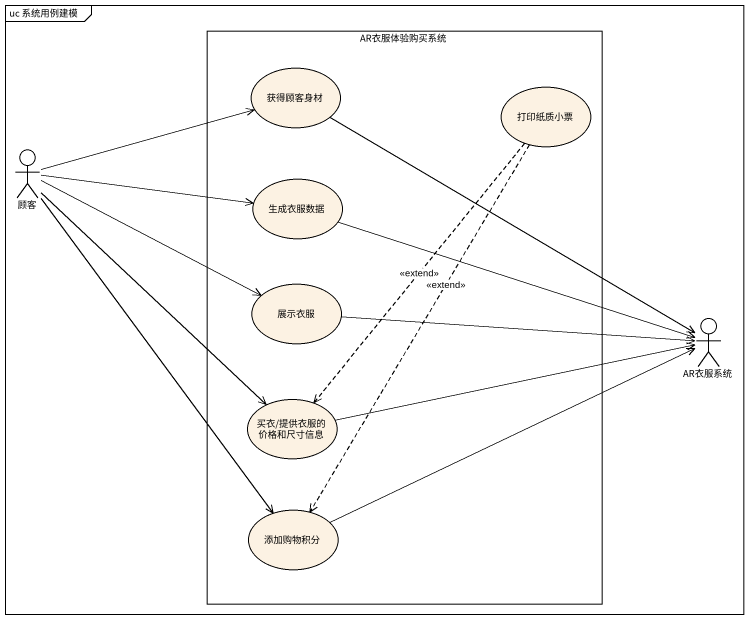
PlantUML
@startuml
mainframe uc 系统用例建模
rectangle AR衣服体验购买系统 {
  usecase 获得顾客身材
  usecase 打印纸质小票
  usecase 生成衣服数据
  usecase 展示衣服
  usecase "买衣/提供衣服的价格和尺寸信息" as 买衣_提供衣服的价格和尺寸信息
  usecase 添加购物积分
}
actor 顾客
actor AR衣服系统
获得顾客身材 --> AR衣服系统
打印纸质小票 ..> 买衣_提供衣服的价格和尺寸信息 : <<extend>>
打印纸质小票 ..> 添加购物积分 : <<extend>>
顾客 -right-> 获得顾客身材
顾客 -right-> 生成衣服数据
顾客 -right-> 展示衣服
顾客 --> 买衣_提供衣服的价格和尺寸信息
顾客 --> 添加购物积分
生成衣服数据 -right-> AR衣服系统
展示衣服 -right-> AR衣服系统
买衣_提供衣服的价格和尺寸信息 -right-> AR衣服系统
添加购物积分 -right-> AR衣服系统
@enduml
